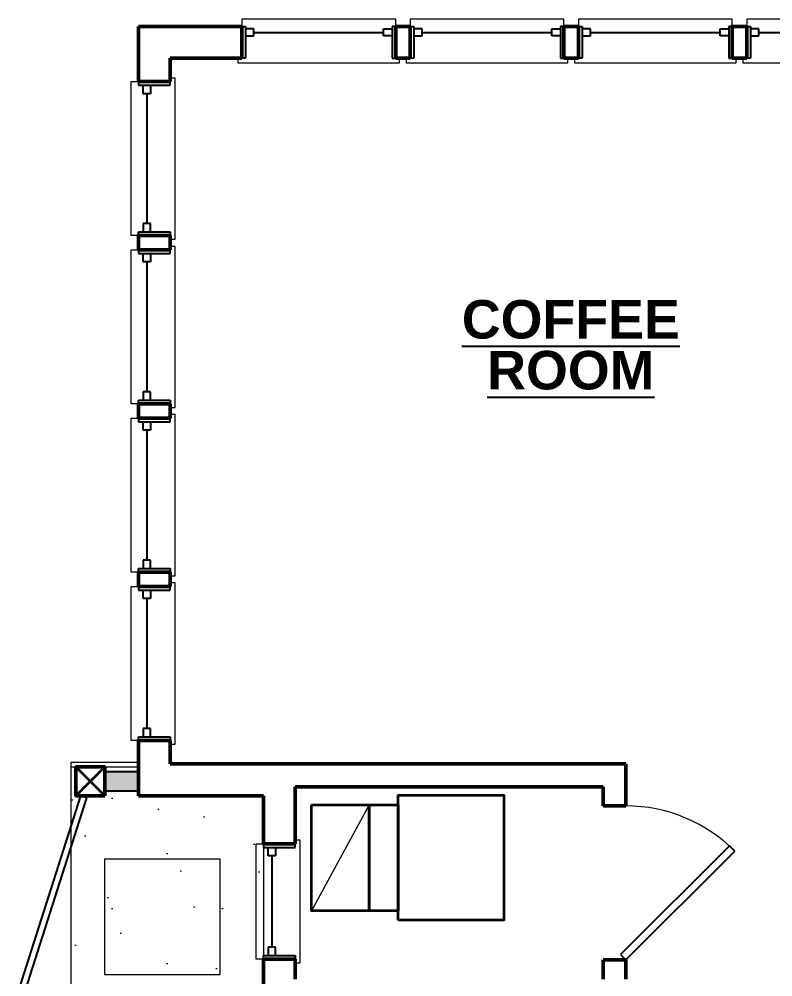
# Model space of a CAD drawing. Header units: inches. Extents: x -1373 to 690, y -94 to 608.
# Drawn here: x -208.4 to -51.6, y 227 to 426.1 of the extents above; entities that cross this region are included whole.
import ezdxf

# ---------------------------------------------------------------- set-up
doc = ezdxf.new("R2010")
doc.units = ezdxf.units.IN
doc.header["$MEASUREMENT"] = 0
for name, color, linetype, lineweight in [('A-ANNO-MRKR-ROOM_Pen_No__7', 172, 'Continuous', 25), ('A-WALL-EXTR-PRTL.N_Pen_No__1', 7, 'Continuous', 50), ('A-WALL-EXTR.N_Pen_No__1', 7, 'Continuous', 50), ('Cover Fills_Pen_No__96', 8, 'Continuous', 18), ('Doors_Pen_No__1', 7, 'Continuous', 50), ('Windows_Pen_No__1', 7, 'Continuous', 50)]:
    doc.layers.add(name, color=color, linetype=linetype, lineweight=lineweight)
for name, color, linetype in [('A-EQPM.N', 7, 'Continuous'), ('A-STRS-EXTR.N', 7, 'Continuous'), ('A-WALL-EXTR-PRTL.N', 7, 'Continuous'), ('A-WALL-EXTR.N', 7, 'Continuous'), ('Cut Fills', 7, 'Continuous'), ('Doors', 7, 'Continuous'), ('Windows', 7, 'Continuous')]:
    doc.layers.add(name, color=color, linetype=linetype)
for name, color, linetype, lineweight, true_color in [('A-EQPM.N_Pen_No__2', 7, 'Continuous', 18, 0x404040), ('A-STRS-EXTR.N_Pen_No__2', 7, 'Continuous', 18, 0x404040), ('A-WALL-EXTR-PRTL.N_Pen_No__24', 7, 'Continuous', 25, 0x4d678c), ('A-WALL-EXTR-PRTL.N_Pen_No__25', 7, 'Continuous', 35, 0xd9610b), ('Doors_Pen_No__24', 7, 'Continuous', 25, 0x4d678c), ('Doors_Pen_No__3', 7, 'Continuous', 25, 0x8c4600), ('Doors_Pen_No__6', 7, 'Continuous', 18, 0x2c53a6), ('Drafting Fills_Pen_No__25', 7, 'Continuous', 35, 0xd9610b), ('P-FIXT.N_Pen_No__21', 7, 'Continuous', 13, 0x3687d9), ('Windows_Pen_No__3', 7, 'Continuous', 25, 0x8c4600), ('Windows_Pen_No__6', 7, 'Continuous', 18, 0x2c53a6)]:
    doc.layers.add(name, color=color, linetype=linetype, lineweight=lineweight, true_color=true_color)
doc.styles.add('GENERATED_STYLE_2', font='')
doc.styles.get('GENERATED_STYLE_2').set_extended_font_data('Arial', bold=True)
pattern_1 = [(45, (-177.566, 252.638), (-11.455, 11.455), [0, -10.8, 0, -16.2]), (110, (-141.566, 252.638), (15.223, 5.5407), [0, -7.92, 0, -13.68])]

# ---------------------------------------------------------------- blocks, each defined once
blk = doc.blocks.new('Slab_2', base_point=(-157.57, 180.64))
at = {"layer": 'Cover Fills_Pen_No__96', "linetype": 'Continuous', "lineweight": 18}
h = blk.add_hatch(dxfattribs=at)
h.set_pattern_fill('cut_stone_copy', color=8, style=0, pattern_type=2)
h.set_pattern_definition(pattern_1)
h.paths.add_polyline_path([(-157.57, 180.64), (-157.57, 210.45), (-157.57, 264.64), (-183.57, 264.64), (-183.57, 270.64), (-197.57, 270.64), (-197.57, 174.64), (-183.57, 174.64), (-183.57, 180.64)])
at = {"layer": 'A-STRS-EXTR.N_Pen_No__2', "color": 49, "linetype": 'Continuous', "lineweight": 18, "true_color": 0x404040, "flags": 128}
blk.add_lwpolyline([(-157.57, 180.64), (-183.57, 180.64), (-183.57, 174.64), (-197.57, 174.64), (-197.57, 270.64), (-183.57, 270.64), (-183.57, 264.64), (-157.57, 264.64), (-157.57, 210.45)], close=True, dxfattribs=at)
blk = doc.blocks.new('Slab_3', base_point=(-156.57, 180.64))
at = {"layer": 'Cover Fills_Pen_No__96', "linetype": 'Continuous', "lineweight": 18}
h = blk.add_hatch(dxfattribs=at)
h.set_pattern_fill('cut_stone_copy', color=8, style=0, pattern_type=2)
h.set_pattern_definition(pattern_1)
h.paths.add_polyline_path([(-156.57, 180.64), (-156.57, 210.45), (-157.57, 210.45), (-157.57, 264.64), (-183.57, 264.64), (-183.57, 271.64), (-197.57, 271.64), (-197.57, 173.64), (-183.57, 173.64), (-183.57, 180.64)])
at = {"layer": 'A-STRS-EXTR.N_Pen_No__2', "color": 49, "linetype": 'Continuous', "lineweight": 18, "true_color": 0x404040, "flags": 128}
blk.add_lwpolyline([(-156.57, 180.64), (-183.57, 180.64), (-183.57, 173.64), (-197.57, 173.64), (-197.57, 271.64), (-183.57, 271.64), (-183.57, 264.64), (-157.57, 264.64), (-157.57, 210.45), (-156.57, 210.45)], close=True, dxfattribs=at)
blk = doc.blocks.new('Slab_8', base_point=(-166.59, 251.44))
at = {"layer": 'A-EQPM.N_Pen_No__2', "color": 49, "linetype": 'Continuous', "lineweight": 18, "true_color": 0x404040, "flags": 128}
blk.add_lwpolyline([(-166.59, 251.44), (-190.59, 251.44), (-190.59, 227.44), (-166.59, 227.44)], close=True, dxfattribs=at)
blk = doc.blocks.new('RW1-2 Awning')
at = {"layer": 'Windows_Pen_No__1', "color": 7, "linetype": 'Continuous', "lineweight": 50}
for p, q in [((-16, 0), (-16, -6.62)), ((16, 0), (16, -6.62))]:
    blk.add_line(p, q, dxfattribs=at)
at = {"layer": 'Windows_Pen_No__3', "color": 34, "linetype": 'Continuous', "lineweight": 25, "true_color": 0x8c4600}
for p, q in [((-16, 0), (-15.25, 0)), ((-16, -6.62), (-16, 0)), ((-15.5, 0), (-15.5, 0)), ((-15.25, 0), (-15.25, -6.62)), ((16, 0), (15.25, 0)), ((15.25, 0), (15.25, -6.62)), ((15.5, 0), (15.5, 0)), ((16, -6.62), (16, 0)), ((-13.5, -1), (-15.25, -1)), ((-15.25, -1), (-15.25, -2.5)), ((-13.5, -2.5), (-13.5, -1)), ((-13.5, -1.75), (13.5, -1.75)), ((13.5, -2.5), (13.5, -1)), ((13.5, -1), (15.25, -1)), ((15.25, -1), (15.25, -2.5)), ((-15.25, -2.5), (-13.5, -2.5)), ((15.25, -2.5), (13.5, -2.5)), ((-15.25, -6.62), (-16, -6.62)), ((-15.5, -6.62), (-15.5, -6.63)), ((15.25, -6.62), (16, -6.62)), ((15.5, -6.62), (15.5, -6.63))]:
    blk.add_line(p, q, dxfattribs=at)
at = {"layer": 'Windows_Pen_No__6', "color": 167, "linetype": 'Continuous', "lineweight": 18, "true_color": 0x2c53a6}
for p, q in [((16, 1.5), (-16, 1.5)), ((-16, 1.5), (-16, 0)), ((16, 0), (16, 1.5)), ((-16.75, -7.62), (-16.75, -6.62)), ((16.75, -7.62), (-16.75, -7.62)), ((16.75, -6.62), (16.75, -7.62))]:
    blk.add_line(p, q, dxfattribs=at)
blk = doc.blocks.new('Wall_6', base_point=(-183.57, 424.64))
at = {"layer": 'A-WALL-EXTR.N_Pen_No__1', "color": 7, "linetype": 'Continuous', "lineweight": 50, "flags": 128}
for points in [[(-183.57, 424.64), (-176.94, 424.64)], [(-183.57, 424.64), (-183.57, 413.14)], [(-176.94, 413.14), (-176.94, 418.01)], [(-183.57, 381.14), (-183.57, 378.14)], [(-176.94, 378.14), (-176.94, 381.14)], [(-183.57, 346.14), (-183.57, 343.14)], [(-176.94, 343.14), (-176.94, 346.14)], [(-183.57, 311.14), (-183.57, 308.14)], [(-176.94, 308.14), (-176.94, 311.14)], [(-183.57, 276.14), (-183.57, 264.64)], [(-176.94, 271.26), (-176.94, 276.14)], [(-183.57, 264.64), (-176.94, 264.64)]]:
    blk.add_lwpolyline(points, dxfattribs=at)
at = {"layer": 'Windows', "color": 34, "linetype": 'Continuous', "lineweight": 25, "true_color": 0x8c4600, "xscale": -1, "zscale": 39.37007874015748, "rotation": 90}
for p in [(-183.57, 397.14), (-183.57, 362.14), (-183.57, 327.14), (-183.57, 292.14)]:
    blk.add_blockref('RW1-2 Awning', p, dxfattribs=at)
blk = doc.blocks.new('RW1-4 Doublehung_2')
at = {"layer": 'Windows_Pen_No__1', "color": 7, "linetype": 'Continuous', "lineweight": 50}
for p, q in [((-16, 0), (-16, -6.62)), ((16, 0), (16, -6.62))]:
    blk.add_line(p, q, dxfattribs=at)
at = {"layer": 'Windows_Pen_No__3', "color": 34, "linetype": 'Continuous', "lineweight": 25, "true_color": 0x8c4600}
for p, q in [((-16, 0), (-15.25, 0)), ((-16, -6.62), (-16, 0)), ((-15.5, 0), (-15.5, 0)), ((-15.25, 0), (-15.25, -6.62)), ((16, 0), (15.25, 0)), ((15.25, 0), (15.25, -6.62)), ((15.5, 0), (15.5, 0)), ((16, -6.62), (16, 0)), ((-13.5, -0.5), (-15.25, -0.5)), ((-15.25, -0.5), (-15.25, -2)), ((-13.5, -2), (-13.5, -0.5)), ((-13.5, -1.25), (13.5, -1.25)), ((13.5, -2), (13.5, -0.5)), ((13.5, -0.5), (15.25, -0.5)), ((15.25, -0.5), (15.25, -2)), ((-15.25, -2), (-13.5, -2)), ((15.25, -2), (13.5, -2)), ((-15.25, -6.62), (-16, -6.62)), ((-15.5, -6.62), (-15.5, -6.63)), ((15.25, -6.62), (16, -6.62)), ((15.5, -6.62), (15.5, -6.63))]:
    blk.add_line(p, q, dxfattribs=at)
at = {"layer": 'Windows_Pen_No__6', "color": 167, "linetype": 'Continuous', "lineweight": 18, "true_color": 0x2c53a6}
for p, q in [((16, 1.5), (-16, 1.5)), ((-16, 1.5), (-16, 0)), ((16, 0), (16, 1.5)), ((-16.75, -7.62), (-16.75, -6.62)), ((16.75, -7.62), (-16.75, -7.62)), ((16.75, -6.62), (16.75, -7.62))]:
    blk.add_line(p, q, dxfattribs=at)
blk = doc.blocks.new('Wall_8', base_point=(-183.57, 424.64))
at = {"layer": 'A-WALL-EXTR.N_Pen_No__1', "color": 7, "linetype": 'Continuous', "lineweight": 50, "flags": 128}
for points in [[(-162.07, 424.64), (-176.94, 424.64)], [(-127.07, 424.64), (-130.07, 424.64)], [(-92.07, 424.64), (-95.07, 424.64)], [(-57.07, 424.64), (-60.07, 424.64)], [(-3.57, 424.64), (-25.07, 424.64)], [(-3.57, 424.64), (-3.57, 418.01)], [(-176.94, 418.01), (-162.07, 418.01)], [(-130.07, 418.01), (-127.07, 418.01)], [(-95.07, 418.01), (-92.07, 418.01)], [(-60.07, 418.01), (-57.07, 418.01)], [(-25.07, 418.01), (-10.19, 418.01)]]:
    blk.add_lwpolyline(points, dxfattribs=at)
at = {"layer": 'Windows', "color": 34, "linetype": 'Continuous', "lineweight": 25, "true_color": 0x8c4600, "zscale": 39.37007874015748}
for p in [(-146.07, 424.64), (-111.07, 424.64), (-76.07, 424.64), (-41.07, 424.64)]:
    blk.add_blockref('RW1-4 Doublehung_2', p, dxfattribs=at)
blk = doc.blocks.new('Wall_23', base_point=(-157.57, 266.51))
at = {"layer": 'A-WALL-EXTR.N_Pen_No__1', "color": 7, "linetype": 'Continuous', "lineweight": 50, "flags": 128}
for points in [[(-82.19, 271.26), (-150.94, 271.26)], [(-82.19, 266.51), (-82.19, 271.26)], [(-150.94, 266.51), (-86.94, 266.51)]]:
    blk.add_lwpolyline(points, dxfattribs=at)
blk = doc.blocks.new('RD02 Swing_5')
at = {"layer": 'Doors_Pen_No__1', "color": 7, "linetype": 'Continuous', "lineweight": 50}
for p, q in [((-16, 0), (-16, -4.75)), ((16, 0), (16, -4.75))]:
    blk.add_line(p, q, dxfattribs=at)
at = {"layer": 'Doors_Pen_No__3', "color": 34, "linetype": 'Continuous', "lineweight": 25, "true_color": 0x8c4600}
for p, q in [((-6.63, 22.63), (-7.74, 21.51)), ((16, 0), (-6.63, 22.63)), ((-7.74, 21.51), (14.89, -1.11)), ((-16, 0), (-16, -4.75)), ((14.89, -1.11), (16, 0)), ((16, 0), (16, -4.75))]:
    blk.add_line(p, q, dxfattribs=at)
at = {"layer": 'Doors_Pen_No__6', "color": 167, "linetype": 'Continuous', "lineweight": 18, "true_color": 0x2c53a6}
blk.add_arc((16, 0), 32, 135, 180, dxfattribs=at)
blk = doc.blocks.new('RD02 Swing_6')
at = {"layer": 'Doors_Pen_No__1', "color": 7, "linetype": 'Continuous', "lineweight": 50}
for p, q in [((-14, 0), (-14, -4.75)), ((14, 0), (14, -4.75))]:
    blk.add_line(p, q, dxfattribs=at)
at = {"layer": 'Doors_Pen_No__3', "color": 34, "linetype": 'Continuous', "lineweight": 25, "true_color": 0x8c4600}
for p, q in [((-5.8, 19.8), (-6.91, 18.69)), ((-6.91, 18.69), (12.89, -1.11)), ((14, 0), (-5.8, 19.8)), ((-14, 0), (-14, -4.75)), ((12.89, -1.11), (14, 0)), ((14, 0), (14, -4.75))]:
    blk.add_line(p, q, dxfattribs=at)
at = {"layer": 'Doors_Pen_No__6', "color": 167, "linetype": 'Continuous', "lineweight": 18, "true_color": 0x2c53a6}
blk.add_arc((14, 0), 28, 135, 180, dxfattribs=at)
blk = doc.blocks.new('Wall_24', base_point=(-86.94, 266.51))
at = {"layer": 'A-WALL-EXTR.N_Pen_No__1', "color": 7, "linetype": 'Continuous', "lineweight": 50}
for p, q in [((-86.94, 262.51), (-82.19, 262.51)), ((-86.94, 230.51), (-82.19, 230.51)), ((-86.94, 193.76), (-82.19, 193.76)), ((-86.94, 165.76), (-82.19, 165.76))]:
    blk.add_line(p, q, dxfattribs=at)
at = {"layer": 'A-WALL-EXTR.N_Pen_No__1', "color": 7, "linetype": 'Continuous', "lineweight": 50, "flags": 128}
for points in [[(-86.94, 266.51), (-86.94, 262.51)], [(-82.19, 262.51), (-82.19, 266.51)], [(-86.94, 230.51), (-86.94, 226.51)], [(-82.19, 226.51), (-82.19, 230.51)], [(-86.94, 221.76), (-86.94, 193.76)], [(-82.19, 193.76), (-82.19, 221.76)], [(-86.94, 165.76), (-86.94, 161.76)], [(-82.19, 161.76), (-82.19, 165.76)]]:
    blk.add_lwpolyline(points, dxfattribs=at)
at = {"layer": 'Doors', "color": 34, "linetype": 'Continuous', "lineweight": 25, "true_color": 0x8c4600, "zscale": 39.37007874015748, "rotation": 270}
blk.add_blockref('RD02 Swing_5', (-82.19, 246.51), dxfattribs=at)
at = {"layer": 'Doors', "color": 34, "linetype": 'Continuous', "lineweight": 25, "true_color": 0x8c4600, "xscale": -1, "zscale": 39.37007874015748, "rotation": 90}
blk.add_blockref('RD02 Swing_6', (-86.94, 179.76), dxfattribs=at)
blk = doc.blocks.new('RW1-2 Awning_2')
at = {"layer": 'Windows_Pen_No__1', "color": 7, "linetype": 'Continuous', "lineweight": 50}
for p, q in [((-12, 0), (-12, -6.62)), ((12, 0), (12, -6.62))]:
    blk.add_line(p, q, dxfattribs=at)
at = {"layer": 'Windows_Pen_No__3', "color": 34, "linetype": 'Continuous', "lineweight": 25, "true_color": 0x8c4600}
for p, q in [((-12, 0), (-11.25, 0)), ((-12, -6.62), (-12, 0)), ((-11.5, 0), (-11.5, 0)), ((-11.25, 0), (-11.25, -6.62)), ((12, 0), (11.25, 0)), ((11.25, 0), (11.25, -6.62)), ((11.5, 0), (11.5, 0)), ((12, -6.62), (12, 0)), ((-9.5, -1), (-11.25, -1)), ((-11.25, -1), (-11.25, -2.5)), ((-9.5, -2.5), (-9.5, -1)), ((-9.5, -1.75), (9.5, -1.75)), ((9.5, -2.5), (9.5, -1)), ((9.5, -1), (11.25, -1)), ((11.25, -1), (11.25, -2.5)), ((-11.25, -2.5), (-9.5, -2.5)), ((11.25, -2.5), (9.5, -2.5)), ((-11.25, -6.62), (-12, -6.62)), ((-11.5, -6.62), (-11.5, -6.63)), ((11.25, -6.62), (12, -6.62)), ((11.5, -6.62), (11.5, -6.63))]:
    blk.add_line(p, q, dxfattribs=at)
at = {"layer": 'Windows_Pen_No__6', "color": 167, "linetype": 'Continuous', "lineweight": 18, "true_color": 0x2c53a6}
for p, q in [((12, 1.5), (-12, 1.5)), ((-12, 1.5), (-12, 0)), ((12, 0), (12, 1.5)), ((-12.75, -7.62), (-12.75, -6.62)), ((12.75, -7.62), (-12.75, -7.62)), ((12.75, -6.62), (12.75, -7.62))]:
    blk.add_line(p, q, dxfattribs=at)
blk = doc.blocks.new('Wall_26', base_point=(-157.57, 266.51))
at = {"layer": 'A-WALL-EXTR.N_Pen_No__1', "color": 7, "linetype": 'Continuous', "lineweight": 50, "flags": 128}
for points in [[(-157.57, 271.26), (-150.94, 271.26)], [(-150.94, 254.64), (-150.94, 266.51)], [(-157.57, 264.64), (-157.57, 254.64)], [(-157.57, 230.64), (-157.57, 214.64)], [(-150.94, 226.51), (-150.94, 230.64)], [(-150.94, 214.64), (-150.94, 221.76)], [(-157.57, 190.64), (-157.57, 180.64)], [(-150.94, 180.64), (-150.94, 190.64)]]:
    blk.add_lwpolyline(points, dxfattribs=at)
at = {"layer": 'Windows', "color": 34, "linetype": 'Continuous', "lineweight": 25, "true_color": 0x8c4600, "xscale": -1, "zscale": 39.37007874015748, "rotation": 90}
blk.add_blockref('RW1-2 Awning_2', (-157.57, 242.64), dxfattribs=at)
at = {"layer": 'Windows', "color": 34, "linetype": 'Continuous', "lineweight": 25, "true_color": 0x8c4600, "zscale": 39.37007874015748, "rotation": 90}
blk.add_blockref('RW1-2 Awning_2', (-157.57, 202.64), dxfattribs=at)
blk = doc.blocks.new('Wall_27', base_point=(-183.57, 264.64))
at = {"layer": 'A-WALL-EXTR.N_Pen_No__1', "color": 7, "linetype": 'Continuous', "lineweight": 50, "flags": 128}
for points in [[(-157.57, 271.26), (-176.94, 271.26)], [(-176.94, 264.64), (-157.57, 264.64)]]:
    blk.add_lwpolyline(points, dxfattribs=at)
blk = doc.blocks.new('Wall_40', base_point=(-190.57, 267.64))
at = {"layer": 'Cut Fills', "linetype": 'Continuous', "lineweight": 0, "true_color": 0xffffff}
blk.add_hatch(color=7, dxfattribs=at).paths.add_polyline_path([(-190.57, 265.64), (-183.57, 265.64), (-183.57, 269.64), (-190.57, 269.64)])
at = {"layer": 'A-WALL-EXTR-PRTL.N_Pen_No__24', "color": 165, "linetype": 'Continuous', "lineweight": 25, "true_color": 0x4d678c, "flags": 128}
for points in [[(-183.57, 269.64), (-190.57, 269.64)], [(-183.57, 265.64), (-183.57, 269.64)], [(-190.57, 265.64), (-183.57, 265.64)]]:
    blk.add_lwpolyline(points, dxfattribs=at)
blk = doc.blocks.new('RD02 Swing_8')
at = {"layer": 'Doors_Pen_No__24', "color": 165, "linetype": 'Continuous', "lineweight": 25, "true_color": 0x4d678c}
for p, q in [((-42, 0), (-42, -4)), ((42, 0), (42, -4))]:
    blk.add_line(p, q, dxfattribs=at)
at = {"layer": 'Doors_Pen_No__3', "color": 34, "linetype": 'Continuous', "lineweight": 25, "true_color": 0x8c4600}
for p, q in [((-42, 0), (-2, 12.79)), ((-2, 12.79), (-1.58, 11.48)), ((2, 12.79), (1.58, 11.48)), ((42, 0), (2, 12.79)), ((-1.58, 11.48), (-41.58, -1.31)), ((1.58, 11.48), (41.58, -1.31)), ((-41.58, -1.31), (-42, 0)), ((-42, 0), (-42, -4)), ((-42, 0), (-42, 0)), ((41.58, -1.31), (42, 0)), ((42, 0), (42, -4)), ((42, 0), (42, 0)), ((-42, -4), (-42, -4)), ((42, -4), (42, -4))]:
    blk.add_line(p, q, dxfattribs=at)
at = {"layer": 'Doors_Pen_No__6', "color": 167, "linetype": 'Continuous', "lineweight": 18, "true_color": 0x2c53a6}
for centre, start, end in [((-42, 0), 0, 17.7319), ((42, 0), 162.2681, 180)]:
    blk.add_arc(centre, 42, start, end, dxfattribs=at)
blk = doc.blocks.new('Wall_42', base_point=(-193.57, 177.64))
at = {"layer": 'Doors', "color": 34, "linetype": 'Continuous', "lineweight": 25, "true_color": 0x8c4600, "xscale": -1, "zscale": 39.37007874015748, "rotation": 90}
blk.add_blockref('RD02 Swing_8', (-195.57, 222.64), dxfattribs=at)
blk = doc.blocks.new('Column_5', base_point=(-193.57, 267.64))
at = {"layer": 'A-WALL-EXTR-PRTL.N_Pen_No__1', "color": 7, "linetype": 'Continuous', "lineweight": 50, "flags": 128}
blk.add_lwpolyline([(-190.57, 264.64), (-196.57, 264.64), (-196.57, 270.64), (-190.57, 270.64)], close=True, dxfattribs=at)
at = {"layer": 'A-WALL-EXTR-PRTL.N_Pen_No__25', "color": 32, "linetype": 'Continuous', "lineweight": 35, "true_color": 0xd9610b}
for p, q in [((-196.57, 264.64), (-190.57, 270.64)), ((-190.57, 264.64), (-196.57, 270.64))]:
    blk.add_line(p, q, dxfattribs=at)

msp = doc.modelspace()

# ---------------------------------------------------------------- linework, layer by layer
at = {"layer": 'Drafting Fills_Pen_No__25', "color": 32, "linetype": 'Continuous', "lineweight": 35, "true_color": 0xd9610b, "flags": 128}
for points in [[(-129.55, 238.73), (-129.55, 264.73), (-107.55, 264.73), (-107.55, 238.73)], [(-147.55, 262.73), (-135.55, 262.73), (-135.55, 240.73), (-147.55, 240.73)], [(-135.55, 262.73), (-129.55, 262.73), (-129.55, 240.73), (-135.55, 240.73)]]:
    msp.add_lwpolyline(points, close=True, dxfattribs=at)
at = {"layer": 'P-FIXT.N_Pen_No__21', "color": 145, "linetype": 'Continuous', "lineweight": 13, "true_color": 0x3687d9}
msp.add_line((-135.55, 262.73), (-147.55, 240.73), dxfattribs=at)

# ---------------------------------------------------------------- block references
at = {"layer": 'A-EQPM.N', "color": 49, "linetype": 'Continuous', "lineweight": 18, "true_color": 0x404040}
msp.add_blockref('Slab_8', (-166.59, 251.44), dxfattribs=at)
at = {"layer": 'A-STRS-EXTR.N', "color": 49, "linetype": 'Continuous', "lineweight": 18, "true_color": 0x404040}
for name, p in [('Slab_3', (-156.57, 180.64)), ('Slab_2', (-157.57, 180.64))]:
    msp.add_blockref(name, p, dxfattribs=at)
at = {"layer": 'A-WALL-EXTR-PRTL.N', "color": 7, "lineweight": 50}
msp.add_blockref('Column_5', (-193.57, 267.64), dxfattribs=at)
at = {"layer": 'A-WALL-EXTR-PRTL.N', "color": 165, "lineweight": 25, "true_color": 0x4d678c}
for name, p in [('Wall_40', (-190.57, 267.64)), ('Wall_42', (-193.57, 177.64))]:
    msp.add_blockref(name, p, dxfattribs=at)
at = {"layer": 'A-WALL-EXTR.N', "color": 7, "lineweight": 50}
for name, p in [('Wall_6', (-183.57, 424.64)), ('Wall_8', (-183.57, 424.64)), ('Wall_27', (-183.57, 264.64)), ('Wall_26', (-157.57, 266.51)), ('Wall_23', (-157.57, 266.51)), ('Wall_24', (-86.94, 266.51))]:
    msp.add_blockref(name, p, dxfattribs=at)

# ---------------------------------------------------------------- texts
at = {"layer": 'A-ANNO-MRKR-ROOM_Pen_No__7', "color": 172, "linetype": 'Continuous', "lineweight": 25, "insert": (-93.65, 367.72), "char_height": 8, "attachment_point": 2, "line_spacing_factor": 0.793074, "style": 'GENERATED_STYLE_2'}
msp.add_mtext('\\A1;{\\pqc;\\fArial|b1|i0|c0|p34;\\L\\LCOFFEE\\P\\pqc;\\fArial|b1|i0|c0|p34;ROOM}', dxfattribs=at)

doc.saveas('drawing.dxf')
